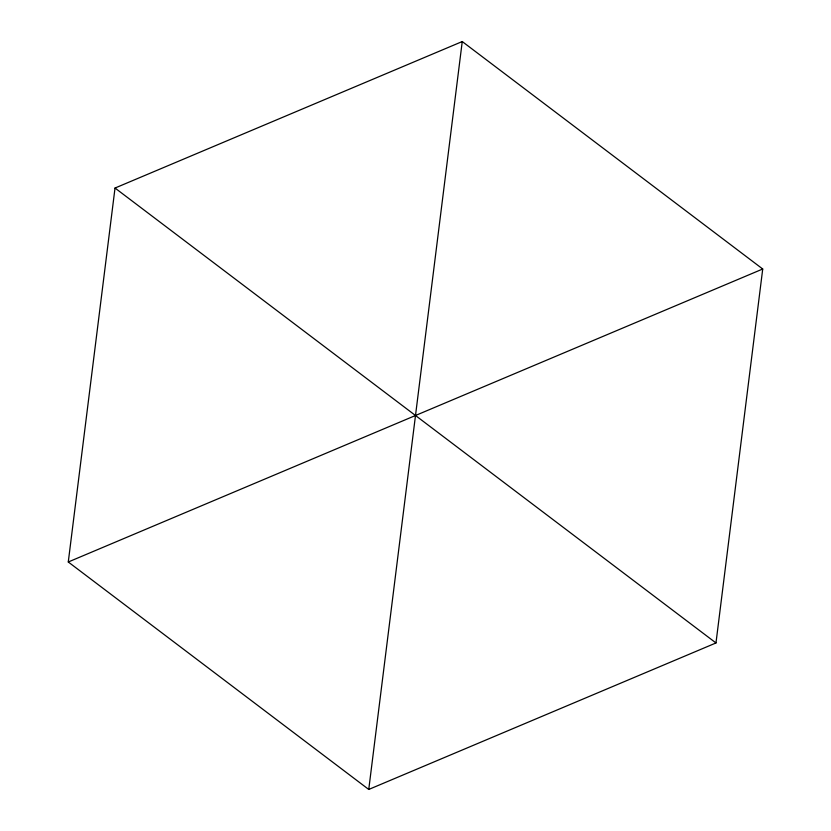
<?xml version="1.0" encoding="UTF-8"?>
<svg xmlns="http://www.w3.org/2000/svg" width="831" height="831" viewBox="0 0 831 831"><rect width="100%" height="100%" fill="white"/><g stroke="black" fill="none" stroke-linecap="round" stroke-linejoin="round"><path stroke-width="1.25" d="M68.277 561.995L115.021 188.045L462.244 41.55L762.723 269.005L715.979 642.955L368.756 789.45L68.277 561.995L762.723 269.005M368.756 789.45L462.244 41.55M115.021 188.045L715.979 642.955"/></g></svg>
